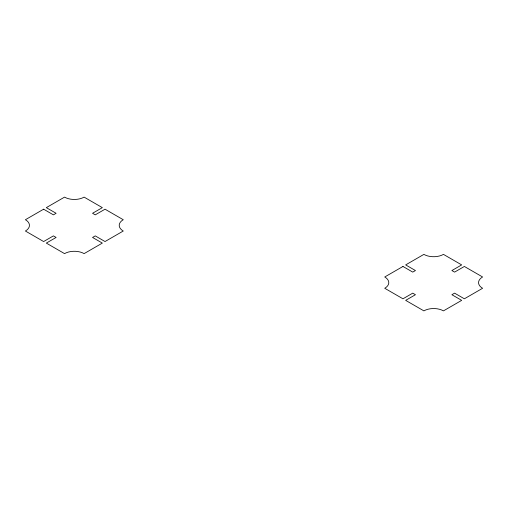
<?xml version="1.0" encoding="UTF-8"?>
<svg xmlns="http://www.w3.org/2000/svg" width="508" height="508" viewBox="0 0 508 508"><rect width="100%" height="100%" fill="white"/><g stroke="black" fill="none" stroke-linecap="round" stroke-linejoin="round"><path stroke-width="0.76" d="M43.625 209.201L25.4 219.723A13.837 7.988 0 0 1 25.4 231.019L43.625 241.541L53.41 235.89L56.109 237.452L46.323 243.097L64.541 253.619A13.837 7.988 0 0 1 84.118 253.619L102.337 243.097L92.551 237.452L95.25 235.89L105.035 241.541L123.26 231.019A13.837 7.988 0 0 1 123.26 219.723L105.035 209.201L95.25 214.852L92.551 213.29L102.337 207.639L84.118 197.123A13.837 7.988 0 0 1 64.541 197.123L46.323 207.639L56.109 213.29L53.41 214.852L43.625 209.201M402.965 266.459L384.74 276.981A13.837 7.988 0 0 1 384.74 288.277L402.965 298.799L412.75 293.148L415.449 294.71L405.663 300.361L423.882 310.877A13.837 7.988 0 0 1 443.459 310.877L461.677 300.361L451.891 294.71L454.59 293.148L464.375 298.799L482.6 288.277A13.837 7.988 0 0 1 482.6 276.981L464.375 266.459L454.59 272.11L451.891 270.548L461.677 264.903L443.459 254.381A13.837 7.988 0 0 1 423.882 254.381L405.663 264.903L415.449 270.548L412.75 272.11L402.965 266.459"/></g></svg>
